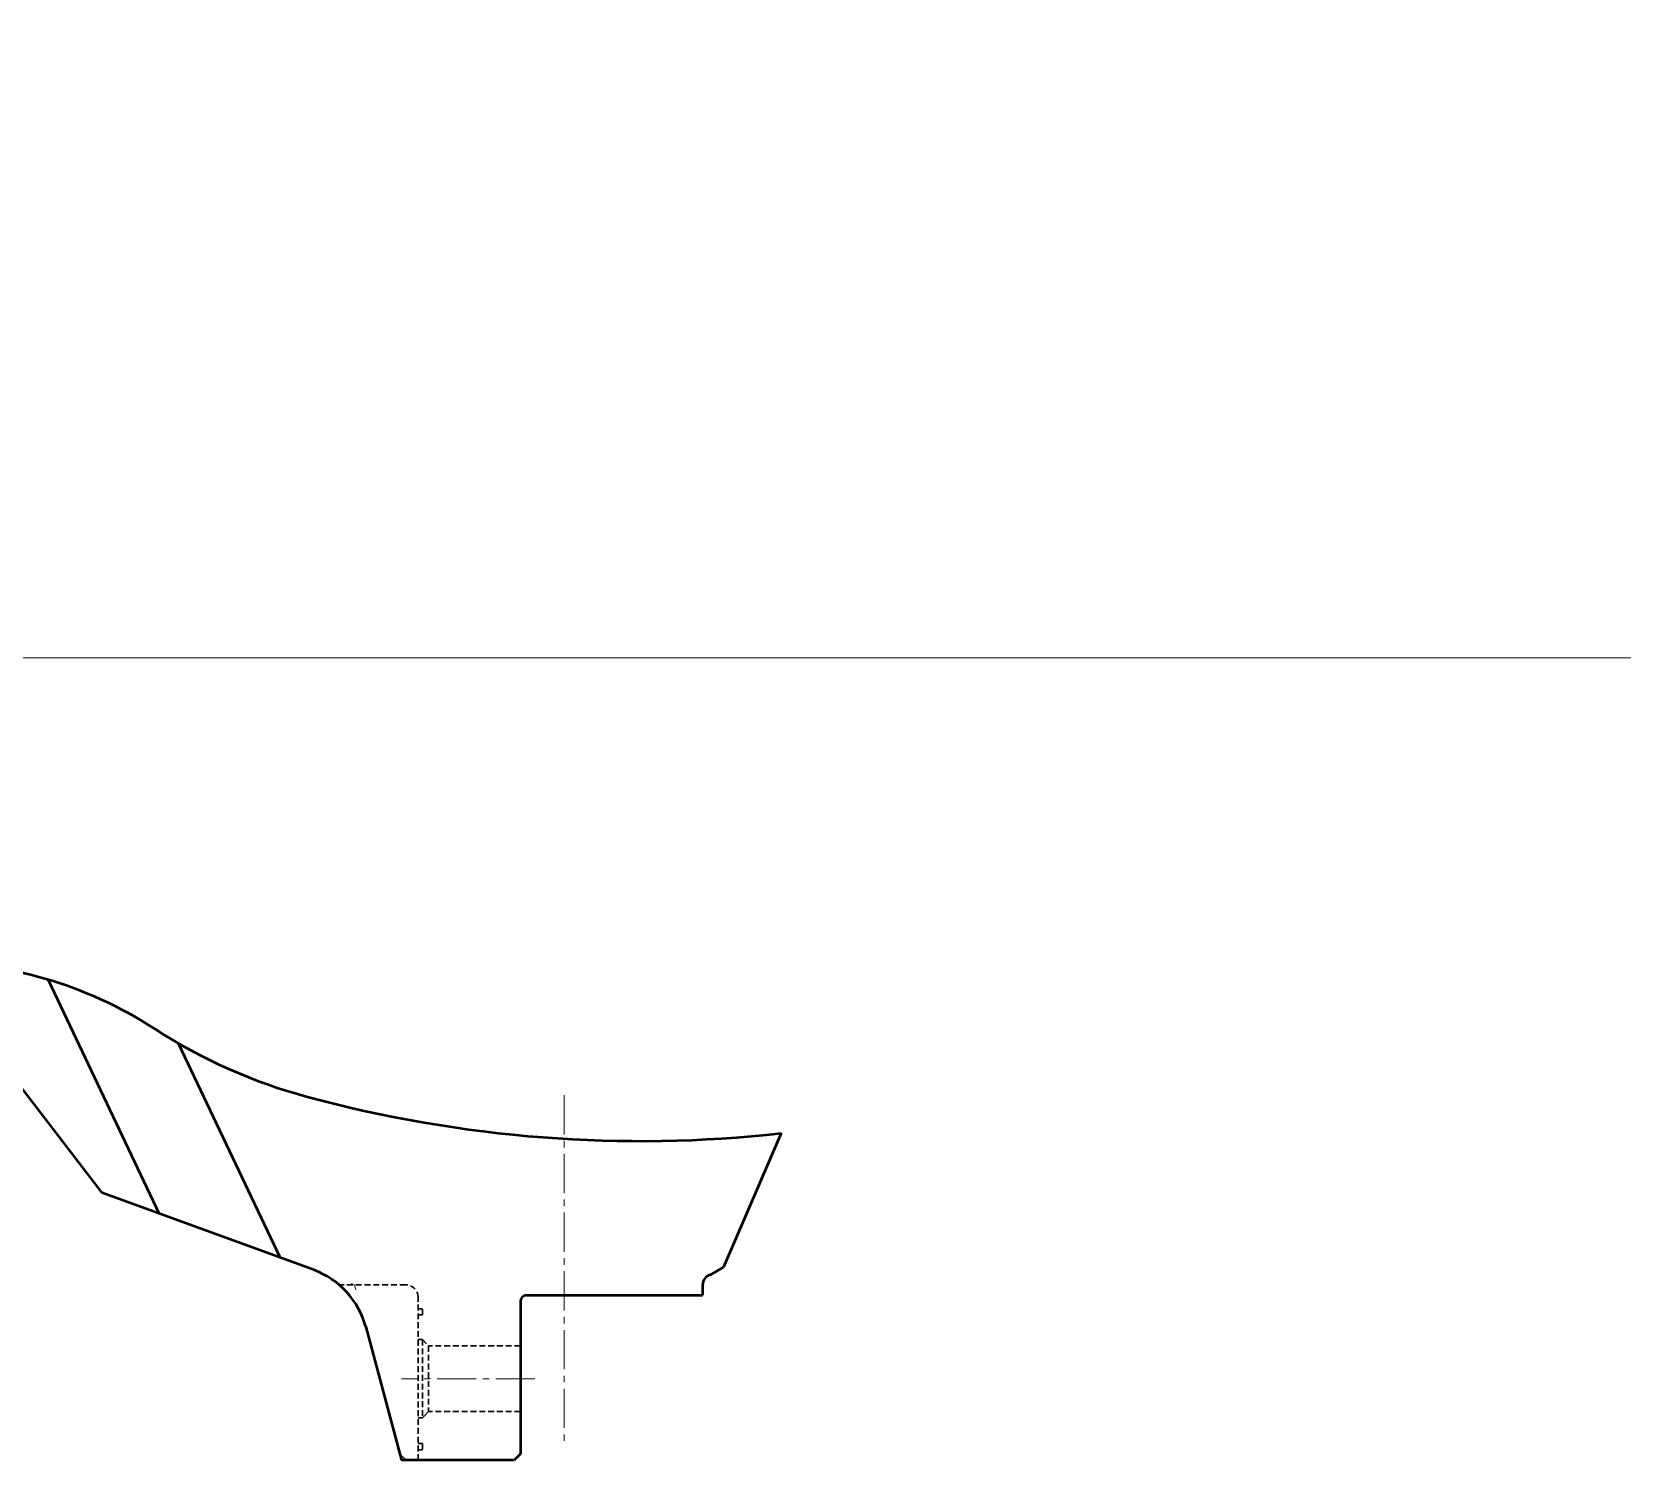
# Model space of a CAD drawing. Header units: millimetres. Extents: x 135002 to 160744, y 22203 to 27033.
# Drawn here: x 152452 to 153214, y 22550 to 23234 of the extents above; entities that cross this region are included whole.
import ezdxf

# ---------------------------------------------------------------- set-up
doc = ezdxf.new("R2010")
doc.units = ezdxf.units.MM
doc.header["$LTSCALE"] = 25
doc.linetypes.add('CENTER2', pattern=[1.125, 0.75, -0.125, 0.125, -0.125])
doc.linetypes.add('HIDDEN', pattern=[0.375, 0.25, -0.125])
for name, color, linetype, lineweight in [('04 DIMENSION', 7, 'CONTINUOUS', 18), ('cen line', 1, 'CENTER2', 13), ('main', 7, 'CONTINUOUS', 30)]:
    doc.layers.add(name, color=color, linetype=linetype, lineweight=lineweight)

msp = doc.modelspace()

# ---------------------------------------------------------------- linework, layer by layer
at = {"layer": '04 DIMENSION', "color": 2, "lineweight": 50}
for p, q in [((152485.255, 22677.916), (152400.575, 22788.361)), ((152459.436, 22780.054), (152512.653, 22667.944)), ((152521.758, 22749.654), (152570.546, 22646.872)), ((152810.672, 22706.502), (152782.97, 22642.435)), ((152586.631, 22641.018), (152485.255, 22677.916)), ((152776.733, 22638.738), (152782.97, 22642.435)), ((152772.98, 22633.896), (152772.98, 22628.896)), ((152685.706, 22625.896), (152685.706, 22552.896)), ((152688.706, 22628.896), (152772.98, 22628.896)), ((152611.588, 22613.783), (152628.706, 22549.896)), ((152682.706, 22549.896), (152628.706, 22549.896)), ((152685.706, 22552.896), (152682.706, 22549.896))]:
    msp.add_line(p, q, dxfattribs=at)
at = {"layer": '04 DIMENSION', "color": 2}
for q in [(152604.62, 22634.47), (152606.84, 22631.502)]:
    msp.add_line((152606.198, 22633.896), q, dxfattribs=at)
at = {"layer": '04 DIMENSION'}
msp.add_lwpolyline([(151451.461, 25639.205), (157255.029, 25639.205), (157255.029, 22934.334), (151451.461, 22934.334)], close=True, dxfattribs=at)
at = {"layer": '04 DIMENSION', "color": 2, "lineweight": 50}
for centre, radius, start, end in [((152402.507, 22589.371), 199, 57.154662, 90.556299), ((152651.456, 22974.994), 260, 237.154662, 254.885533), ((152743.396, 23315.396), 612.6, 254.885533, 276.304917), ((152572.951, 22603.43), 40, 15, 70), ((152777.98, 22633.896), 5, 104.439442, 180), ((152688.706, 22625.896), 3, 90, 180)]:
    msp.add_arc(centre, radius, start, end, dxfattribs=at)
at = {"layer": '04 DIMENSION', "color": 2}
msp.add_arc((152633.31, 22555.896), 6, 195, 270, dxfattribs=at)
at = {"layer": 'cen line', "color": 2}
for p, q in [((152706.706, 22724.747), (152706.706, 22556.496)), ((152692.649, 22588.896), (152628.695, 22588.896))]:
    msp.add_line(p, q, dxfattribs=at)
at = {"layer": 'main', "color": 2, "linetype": 'HIDDEN', "ltscale": 0.45}
for p, q in [((152630.706, 22633.896), (152598.87, 22633.896)), ((152630.706, 22633.896), (152598.87, 22633.896)), ((152636.706, 22549.896), (152636.706, 22627.896)), ((152638.706, 22622.468), (152636.706, 22622.468)), ((152638.706, 22619.468), (152636.706, 22619.468)), ((152638.706, 22619.468), (152638.706, 22622.468)), ((152638.704, 22607.646), (152636.706, 22607.646)), ((152638.704, 22607.646), (152638.704, 22570.146)), ((152638.704, 22607.646), (152641.704, 22604.646)), ((152685.706, 22604.646), (152641.704, 22604.646)), ((152641.704, 22604.646), (152641.704, 22573.146)), ((152641.704, 22573.146), (152638.704, 22570.146)), ((152638.704, 22570.146), (152641.704, 22573.146)), ((152685.706, 22573.146), (152641.704, 22573.146)), ((152638.704, 22570.146), (152636.706, 22570.146)), ((152638.706, 22557.825), (152636.706, 22557.825)), ((152638.706, 22557.825), (152638.706, 22554.825)), ((152638.706, 22554.825), (152636.706, 22554.825))]:
    msp.add_line(p, q, dxfattribs=at)
msp.add_arc((152630.706, 22627.896), 6, 0, 90, dxfattribs=at)
msp.add_arc((152630.706, 22627.896), 6, 0, 90, dxfattribs=at)

doc.saveas('drawing.dxf')
